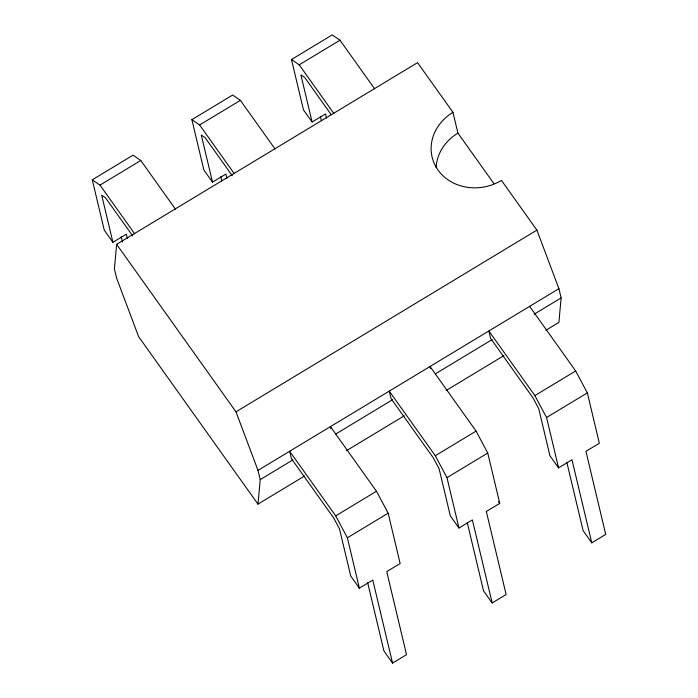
<?xml version="1.0" encoding="UTF-8"?>
<svg xmlns="http://www.w3.org/2000/svg" width="698" height="698" viewBox="0 0 698 698"><rect width="100%" height="100%" fill="white"/><g stroke="black" fill="none" stroke-linecap="round" stroke-linejoin="round"><path stroke-width="1.05" d="M493.826 183.495L457.914 133.1L452.967 112.343L417.552 62.637L116.636 244.344L114.402 268.843L116.61 278.101L138.623 336.645L257.972 504.13L304.555 476.001M257.972 504.13L260.214 479.631L258.007 470.373L235.985 411.829L116.636 244.344M452.967 112.343A46.373 41.173 -13.4 0 0 438.012 170.059A46.373 41.173 -13.4 0 0 501.478 180.424L536.902 230.122L558.924 288.667L561.122 297.924L558.889 322.424L545.845 330.302M127.324 238.402L126.321 234.196L112.91 242.293L104.272 230.174L92.276 179.814L133.056 155.183L140.787 160.496L175.468 209.173M226.92 178.26L225.925 174.055L212.506 182.152L203.877 170.033L191.88 119.663L232.661 95.041L240.382 100.355L275.073 149.032M326.524 118.11L325.521 113.914L312.111 122.01L303.473 109.891L291.476 59.522L332.257 34.9L339.978 40.214L374.669 88.89M92.276 179.814L100.006 185.118L140.787 160.496M191.88 119.663L199.602 124.977L240.382 100.355M291.476 59.522L299.198 64.835L339.978 40.214M235.985 411.829L536.902 230.122M258.007 470.373L558.924 288.667M260.214 479.631L292.82 459.938M335.677 434.06L392.503 399.745M435.36 373.866L492.186 339.551M534.11 314.24L561.122 297.924M346.478 450.681L404.238 415.807M446.162 390.496L503.921 355.614M392.564 663.1L372.784 580.064L359.374 588.161L350.736 576.042L339.507 528.918L333.67 517.951L291.415 458.656L289.653 451.266L335.694 515.874L376.475 491.252L388.158 513.17L400.155 563.53L386.744 571.627L406.524 654.672L392.564 663.1L383.926 650.981L367.654 582.655M492.169 602.959L472.38 519.914L458.97 528.02L450.332 515.901L439.112 468.768L433.266 457.809L391.011 398.514L389.248 391.116L435.29 455.733L476.071 431.102L487.754 453.028L499.751 503.389L486.34 511.486L506.12 594.53L492.169 602.959L483.531 590.84L467.25 522.514M591.764 542.817L571.976 459.773L558.566 467.869L549.937 455.759L538.708 408.627L532.862 397.668L490.607 338.364L488.844 330.974L534.886 395.591L575.667 370.961L587.35 392.887L599.346 443.247L585.936 451.344L605.724 534.389L591.764 542.817L583.127 530.698L566.846 462.373M359.374 588.161L347.377 537.792L388.158 513.17M458.97 528.02L446.973 477.65L487.754 453.028M558.566 467.869L546.569 417.509L587.35 392.887M529.625 306.352L575.667 370.961M299.198 64.835L333.888 113.521M331.236 114.716L304.747 77.539L300.882 74.887L312.111 122.01M476.071 431.102L430.029 366.494L430.535 368.605M498.52 501.661L499.751 503.389M199.602 124.977L234.292 173.662M232.268 175.739L205.142 137.681L201.286 135.028L212.506 182.152M376.475 491.252L330.433 426.635L330.931 428.747M100.006 185.118L134.688 233.804M132.672 235.88L105.546 197.822L101.69 195.17L112.91 242.293M534.886 395.591L546.569 417.509M435.29 455.733L446.973 477.65M335.694 515.874L347.377 537.792M320.391 116.505L321.394 120.71M220.795 176.646L221.79 180.852M121.19 236.788L122.447 242.049M436.11 167.38A46.373 41.173 -13.4 0 1 457.914 133.1"/></g></svg>
